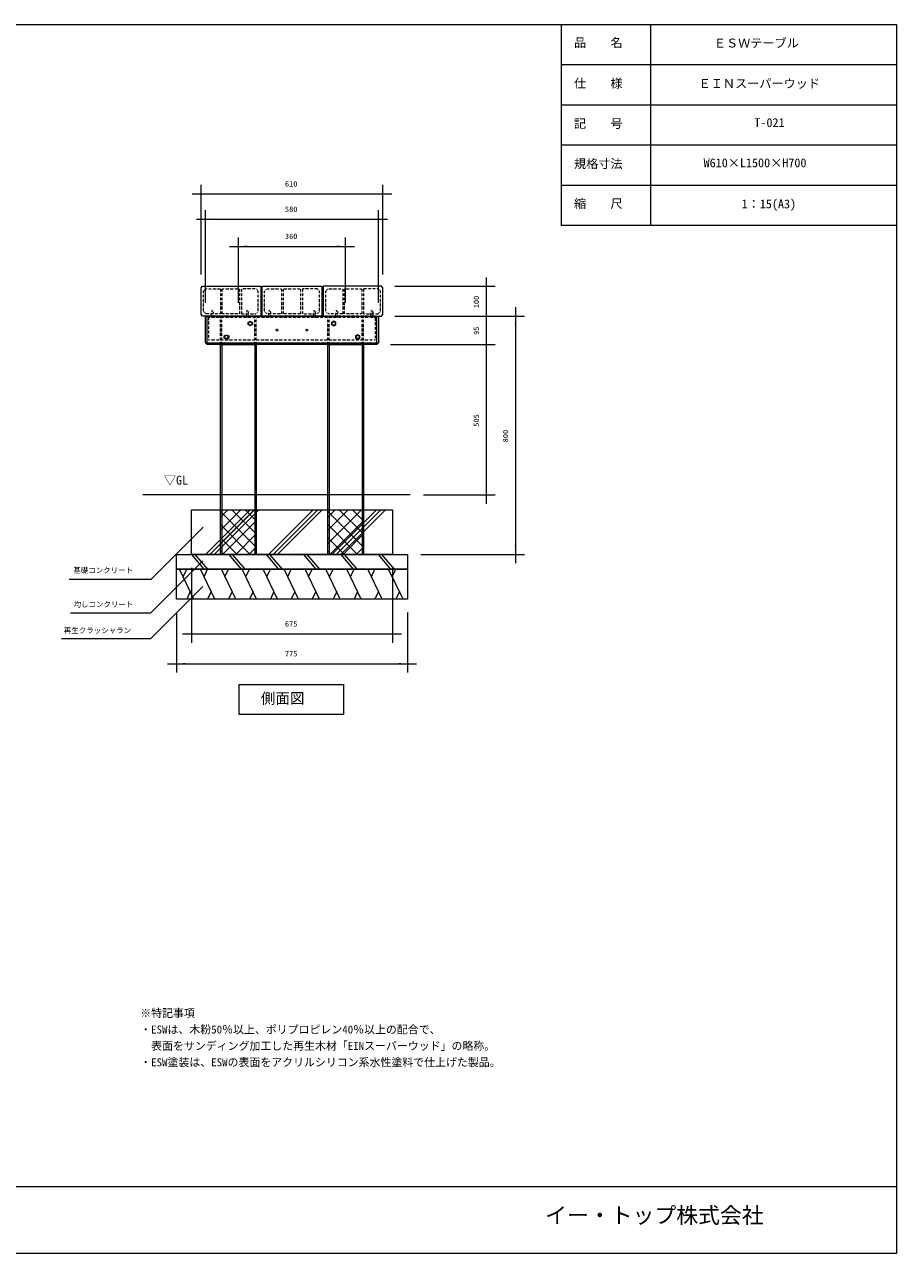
# Model space of a CAD drawing. Units: millimetres, scale not verified. Extents: x -2925 to 2925, y -2062 to 2062.
# Drawn here: x 0 to 2925, y -2062 to 2062 of the extents above; entities that cross this region are included whole.
import ezdxf
from ezdxf.enums import TextEntityAlignment as Align

# ---------------------------------------------------------------- set-up
doc = ezdxf.new("R2010")
doc.units = ezdxf.units.MM
doc.header["$LTSCALE"] = 10
doc.linetypes.add('USER5', pattern=[0.208282, 0.069427, -0.138855])
doc.layers.add('0-1_IMPORTED', color=30, linetype='Continuous', lineweight=18)
doc.styles.add('ＭＳ ゴシック', font='')
doc.styles.get('ＭＳ ゴシック').set_extended_font_data('MS Gothic')

msp = doc.modelspace()

# ---------------------------------------------------------------- linework, layer by layer
at = {"layer": '0-1_IMPORTED'}
for p, q in [((1800, 2062.5), (1800, 1387.5)), ((2100, 2062.5), (2100, 1387.5)), ((2925, 1927.5), (1800, 1927.5)), ((2925, 1792.5), (1800, 1792.5)), ((2925, 1657.5), (1800, 1657.5)), ((2925, 1522.5), (1800, 1522.5)), ((2925, 1387.5), (1800, 1387.5)), ((612.2, 989), (612.2, 1084)), ((1182.2, 989), (1182.2, 1084)), ((607.2, 994), (1187.2, 994)), ((662.2, 989), (662.2, 284)), ((772.2, 989), (772.2, 284)), ((1022.2, 989), (1022.2, 284)), ((1132.2, 989), (1132.2, 284)), ((1293.32, 484), (397.2, 484)), ((606.57, 284), (756.57, 434)), ((621.42, 284), (771.42, 434)), ((636.27, 284), (786.27, 434)), ((657.2, 409.35), (681.85, 434)), ((657.2, 365.16), (726.04, 434)), ((657.2, 320.96), (770.24, 434)), ((777.2, 308.34), (657.2, 428.34)), ((777.2, 352.53), (695.73, 434)), ((777.2, 396.73), (739.93, 434)), ((818.7, 284), (968.7, 434)), ((833.55, 284), (983.55, 434)), ((848.4, 284), (998.4, 434)), ((1017.2, 409.35), (1041.85, 434)), ((1017.2, 365.16), (1086.04, 434)), ((1017.2, 320.96), (1130.24, 434)), ((1137.2, 308.34), (1017.2, 428.34)), ((1030.83, 284), (1180.83, 434)), ((1045.68, 284), (1195.68, 434)), ((1137.2, 352.53), (1055.73, 434)), ((1060.53, 284), (1210.53, 434)), ((1137.2, 396.73), (1099.93, 434)), ((757.34, 284), (657.2, 384.15)), ((664.43, 284), (777.2, 396.77)), ((1117.34, 284), (1017.2, 384.15)), ((1024.43, 284), (1137.2, 396.77)), ((713.15, 284), (657.2, 339.95)), ((708.63, 284), (777.2, 352.57)), ((1073.15, 284), (1017.2, 339.95)), ((1068.63, 284), (1137.2, 352.57)), ((668.96, 284), (657.2, 295.76)), ((752.82, 284), (777.2, 308.38)), ((1028.96, 284), (1017.2, 295.76)), ((1112.82, 284), (1137.2, 308.38)), ((559.7, 284), (601.46, 234)), ((571.51, 284), (613.27, 234)), ((684.98, 284), (726.75, 234)), ((696.8, 284), (738.56, 234)), ((810.27, 284), (852.03, 234)), ((822.08, 284), (863.84, 234)), ((935.55, 284), (977.32, 234)), ((947.37, 284), (989.13, 234)), ((1060.84, 284), (1102.6, 234)), ((1072.65, 284), (1114.41, 234)), ((1186.12, 284), (1227.89, 234)), ((1197.94, 284), (1239.7, 234)), ((567.94, 134), (519.7, 234)), ((531.76, 209), (543.82, 234)), ((638.14, 134), (589.89, 234)), ((601.96, 209), (614.02, 234)), ((708.33, 134), (660.09, 234)), ((672.15, 209), (684.21, 234)), ((778.53, 134), (730.28, 234)), ((742.34, 209), (754.41, 234)), ((848.72, 134), (800.48, 234)), ((812.54, 209), (824.6, 234)), ((918.92, 134), (870.67, 234)), ((882.73, 209), (894.8, 234)), ((989.11, 134), (940.87, 234)), ((952.93, 209), (964.99, 234)), ((1059.31, 134), (1011.06, 234)), ((1023.12, 209), (1035.19, 234)), ((1129.5, 134), (1081.26, 234)), ((1093.32, 209), (1105.38, 234)), ((1199.7, 134), (1151.45, 234)), ((1163.51, 209), (1175.58, 234)), ((1269.7, 134), (1221.45, 234)), ((1233.51, 209), (1245.58, 234)), ((555.88, 159), (543.82, 134)), ((626.08, 159), (614.02, 134)), ((696.27, 159), (684.21, 134)), ((766.47, 159), (754.41, 134)), ((836.66, 159), (824.6, 134)), ((906.86, 159), (894.8, 134)), ((977.05, 159), (964.99, 134)), ((1047.25, 159), (1035.19, 134)), ((1117.44, 159), (1105.38, 134)), ((1187.64, 159), (1175.58, 134)), ((1257.64, 159), (1245.58, 134)), ((-2925, -1837.5), (2925, -1837.5))]:
    msp.add_line(p, q, dxfattribs=at)
at = {"layer": '0-1_IMPORTED', "color": 1}
for p, q in [((562.2, 1494), (592.2, 1494)), ((592.2, 1224), (592.2, 1524)), ((592.2, 1494), (1202.2, 1494)), ((1202.2, 1224), (1202.2, 1524)), ((1202.2, 1494), (1232.2, 1494)), ((577.2, 1409), (607.2, 1409)), ((607.2, 1129), (607.2, 1439)), ((607.2, 1409), (1187.2, 1409)), ((1187.2, 1129), (1187.2, 1439)), ((1187.2, 1409), (1217.2, 1409)), ((717.2, 1129), (717.2, 1348)), ((1077.2, 1129), (1077.2, 1348)), ((687.2, 1318), (717.2, 1318)), ((717.2, 1318), (1077.2, 1318)), ((1077.2, 1318), (1107.2, 1318)), ((1549.23, 1184), (1549.23, 1214)), ((1242.2, 1184), (1579.23, 1184)), ((1549.23, 1084), (1549.23, 1184)), ((1549.23, 1084), (1549.23, 1114)), ((1647.2, 1114), (1647.2, 1084)), ((1242.2, 1084), (1579.23, 1084)), ((1242.2, 1084), (1579.23, 1084)), ((1242.2, 1084), (1677.2, 1084)), ((1549.23, 989), (1549.23, 1084)), ((1549.23, 1054), (1549.23, 1084)), ((1647.2, 1084), (1647.2, 284)), ((1549.23, 989), (1549.23, 1019)), ((1227.11, 989), (1579.23, 989)), ((1227.11, 989), (1579.23, 989)), ((1549.23, 484), (1549.23, 989)), ((1549.23, 959), (1549.23, 989)), ((1338.32, 484), (1579.23, 484)), ((1549.23, 454), (1549.23, 484)), ((1329.7, 284), (1677.2, 284)), ((1647.2, 284), (1647.2, 254)), ((559.7, 239), (559.7, -13)), ((1234.7, 239), (1234.7, -13)), ((509.7, 89), (509.7, -113)), ((1284.7, 89), (1284.7, -113)), ((529.7, 17), (559.7, 17)), ((559.7, 17), (1234.7, 17)), ((1234.7, 17), (1264.7, 17)), ((479.7, -83), (509.7, -83)), ((509.7, -83), (1284.7, -83)), ((1284.7, -83), (1314.7, -83))]:
    msp.add_line(p, q, dxfattribs=at)
at = {"layer": '0-1_IMPORTED', "linetype": 'USER5'}
for p, q in [((626.63, 1081), (626.63, 1079)), ((631.77, 1079), (631.77, 1081)), ((657.2, 989), (657.2, 1084)), ((662.2, 989), (662.2, 1084)), ((744.63, 1081), (744.63, 1079)), ((749.77, 1079), (749.77, 1081)), ((772.2, 989), (772.2, 1079)), ((777.2, 989), (777.2, 1079)), ((819.63, 1081), (819.63, 1079)), ((824.77, 1079), (824.77, 1081)), ((969.63, 1081), (969.63, 1079)), ((974.77, 1079), (974.77, 1081)), ((1017.2, 989), (1017.2, 1079)), ((1022.2, 989), (1022.2, 1079)), ((1044.63, 1081), (1044.63, 1079)), ((1049.77, 1079), (1049.77, 1081)), ((1132.2, 989), (1132.2, 1084)), ((1137.2, 989), (1137.2, 1084)), ((1162.63, 1081), (1162.63, 1079)), ((1167.77, 1079), (1167.77, 1081))]:
    msp.add_line(p, q, dxfattribs=at)
at = {"layer": '0-1_IMPORTED'}
for points in [[(-2925, 2062.5), (2925, 2062.5), (2925, -2062.5), (-2925, -2062.5)], [(765, 1184), (787.2, 1184), (792.2, 1184), (792.2, 1179), (792.2, 1156.8), (792.2, 1084), (597.2, 1084), (592.2, 1089), (592.2, 1179), (597.2, 1184)], [(797.2, 1084), (797.2, 1131.5), (797.2, 1179), (797.2, 1184), (802.2, 1184), (992.2, 1184), (997.2, 1184), (997.2, 1179), (997.2, 1131.5), (997.2, 1084)], [(1029.4, 1184), (1007.2, 1184), (1002.2, 1184), (1002.2, 1179), (1002.2, 1156.8), (1002.2, 1084), (1197.2, 1084), (1202.2, 1089), (1202.2, 1179), (1197.2, 1184)], [(607.2, 1084), (1187.2, 1084), (1187.2, 994), (1182.11, 989), (612.29, 989), (607.2, 994)], [(757.2, 1066.5), (764.7, 1062.75), (764.7, 1055.25), (757.2, 1051.5), (749.7, 1055.25), (749.7, 1062.75)], [(1037.2, 1066.5), (1029.7, 1062.75), (1029.7, 1055.25), (1037.2, 1051.5), (1044.7, 1055.25), (1044.7, 1062.75)], [(677.2, 1021.5), (684.7, 1017.75), (684.7, 1010.25), (677.2, 1006.5), (669.7, 1010.25), (669.7, 1017.75)], [(1117.2, 1021.5), (1109.7, 1017.75), (1109.7, 1010.25), (1117.2, 1006.5), (1124.7, 1010.25), (1124.7, 1017.75)], [(657.2, 989), (777.2, 989), (777.2, 284), (657.2, 284)], [(1017.2, 989), (1137.2, 989), (1137.2, 284), (1017.2, 284)], [(559.7, 434), (1234.7, 434), (1234.7, 284), (559.7, 284)], [(509.7, 284), (1284.7, 284), (1284.7, 234), (509.7, 234)], [(509.7, 234), (1284.7, 234), (1284.7, 134), (509.7, 134)], [(719.5, -153.05), (1069.5, -153.05), (1069.5, -253.05), (719.5, -253.05)]]:
    msp.add_lwpolyline(points, close=True, dxfattribs=at)
at = {"layer": '0-1_IMPORTED', "linetype": 'USER5'}
for points in [[(608.2, 1176), (657.2, 1176), (657.2, 1092), (608.2, 1092), (600.2, 1100), (600.2, 1168)], [(663.2, 1176), (721.2, 1176), (721.2, 1092), (663.2, 1092)], [(776.2, 1176), (727.2, 1176), (727.2, 1092), (776.2, 1092), (784.2, 1100), (784.2, 1168)], [(813.2, 1176), (862.2, 1176), (862.2, 1092), (813.2, 1092), (805.2, 1100), (805.2, 1168)], [(868.2, 1176), (926.2, 1176), (926.2, 1092), (868.2, 1092)], [(981.2, 1176), (932.2, 1176), (932.2, 1092), (981.2, 1092), (989.2, 1100), (989.2, 1168)], [(1018.2, 1176), (1067.2, 1176), (1067.2, 1092), (1018.2, 1092), (1010.2, 1100), (1010.2, 1168)], [(1073.2, 1176), (1131.2, 1176), (1131.2, 1092), (1073.2, 1092)], [(1186.2, 1176), (1137.2, 1176), (1137.2, 1092), (1186.2, 1092), (1194.2, 1100), (1194.2, 1168)], [(1177.2, 1084), (617.2, 1084), (617.2, 1004), (1177.2, 1004)], [(617.2, 1084), (1177.2, 1084), (1177.2, 1079), (617.2, 1079)], [(626.2, 1097), (629.2, 1104), (632.2, 1097), (632.2, 1079), (626.2, 1079)], [(744.2, 1097), (747.2, 1104), (750.2, 1097), (750.2, 1079), (744.2, 1079)], [(819.2, 1097), (822.2, 1104), (825.2, 1097), (825.2, 1079), (819.2, 1079)], [(969.2, 1097), (972.2, 1104), (975.2, 1097), (975.2, 1079), (969.2, 1079)], [(1044.2, 1097), (1047.2, 1104), (1050.2, 1097), (1050.2, 1079), (1044.2, 1079)], [(1162.2, 1097), (1165.2, 1104), (1168.2, 1097), (1168.2, 1079), (1162.2, 1079)]]:
    msp.add_lwpolyline(points, close=True, dxfattribs=at)
at = {"layer": '0-1_IMPORTED', "color": 1}
for points in [[(150, 200.48), (424.58, 200.48), (599.58, 375.48)], [(154, 87.79), (423.1, 87.79), (598.1, 262.79)], [(124, 1.65), (423.1, 1.65), (598.1, 176.65)]]:
    msp.add_lwpolyline(points, dxfattribs=at)
at = {"layer": '0-1_IMPORTED'}
for centre in [(757.2, 1059), (1037.2, 1059), (677.2, 1014), (1117.2, 1014)]:
    msp.add_circle(centre, 5.75, dxfattribs=at)
at = {"layer": '0-1_IMPORTED', "linetype": 'USER5'}
for centre in [(847.2, 1036.5), (947.2, 1036.5)]:
    msp.add_circle(centre, 3.5, dxfattribs=at)
at = {"layer": '0-1_IMPORTED', "color": 1}
for points in [[(592.2, 1494), (622.2, 1496.62), (622.2, 1491.38)], [(1202.2, 1494), (1172.2, 1491.38), (1172.2, 1496.62)], [(607.2, 1409), (637.2, 1411.62), (637.2, 1406.38)], [(1187.2, 1409), (1157.2, 1406.38), (1157.2, 1411.62)], [(717.2, 1318), (747.2, 1320.62), (747.2, 1315.38)], [(1077.2, 1318), (1047.2, 1315.38), (1047.2, 1320.62)], [(1549.23, 1184), (1551.85, 1154), (1546.6, 1154)], [(1549.23, 1084), (1546.6, 1114), (1551.85, 1114)], [(1549.23, 1084), (1551.85, 1054), (1546.6, 1054)], [(1647.2, 1084), (1649.82, 1054), (1644.57, 1054)], [(1549.23, 989), (1546.6, 1019), (1551.85, 1019)], [(1549.23, 989), (1551.85, 959), (1546.6, 959)], [(1549.23, 484), (1546.6, 514), (1551.85, 514)], [(1647.2, 284), (1644.57, 314), (1649.82, 314)], [(559.7, 17), (589.7, 19.62), (589.7, 14.38)], [(1234.7, 17), (1204.7, 14.38), (1204.7, 19.62)], [(509.7, -83), (539.7, -80.38), (539.7, -85.62)], [(1284.7, -83), (1254.7, -85.62), (1254.7, -80.38)]]:
    msp.add_solid(points, dxfattribs=at)

# ---------------------------------------------------------------- texts
at = {"layer": '0-1_IMPORTED', "color": 7, "style": 'ＭＳ ゴシック'}
for s, height, p in [('品\u3000\u3000名', 29.85, (1843.3, 1978.04)), ('ＥＳＷテーブル', 29.85, (2312.65, 1976.58)), ('仕\u3000\u3000様', 29.85, (1843.3, 1841.58)), ('ＥＩＮスーパーウッド', 29.85, (2261.38, 1840.87)), ('記\u3000\u3000号', 29.85, (1843.3, 1706.58)), ('T-021', 29.85, (2448.36, 1709.49)), ('規格寸法', 29.85, (1843.3, 1571.58)), ('W610×L1500×H700', 29.85, (2278.12, 1574.49)), ('610', 17.91, (873.39, 1513.45)), ('580', 17.91, (873.39, 1428.45)), ('縮\u3000\u3000尺', 29.85, (1843.3, 1438.04)), ('1：15(A3)', 29.85, (2405.56, 1436.58)), ('360', 17.91, (873.39, 1337.45)), ('▽GL', 29.85, (467.2, 509.08)), ('基礎コンクリート', 17.91, (163.23, 216.11)), ('均しコンクリート', 17.91, (164.23, 101.89)), ('675', 17.91, (873.39, 36.45)), ('再生クラッシャラン', 17.91, (131.75, 14.22)), ('775', 17.91, (873.39, -63.55)), ('側面図', 35.82, (792.5, -227.94)), ('※特記事項', 26.87, (387.99, -1277.55)), ('・ESWは、木粉50％以上、ポリプロピレン40％以上の配合で、', 26.87, (387.99, -1332.52)), ('  表面をサンディング加工した再生木材「EINスーパーウッド」の略称。', 26.87, (387.99, -1387.5)), ('・ESW塗装は、ESWの表面をアクリルシリコン系水性塗料で仕上げた製品。', 26.87, (387.99, -1442.47)), ('イー・トップ株式会社', 53.74, (1746.55, -1977.29))]:
    msp.add_text(s, height=height, dxfattribs=at).set_placement(p, align=Align.BOTTOM_LEFT)
for s, p in [('100', (1529.78, 1110.19)), ('95', (1529.78, 1020.62)), ('505', (1529.78, 712.69)), ('800', (1627.75, 660.19))]:
    msp.add_text(s, height=17.91, rotation=90, dxfattribs=at).set_placement(p, align=Align.BOTTOM_LEFT)

doc.saveas('drawing.dxf')
